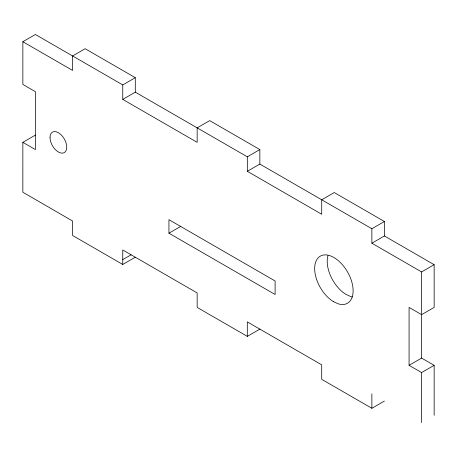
<?xml version="1.0" encoding="UTF-8"?>
<svg xmlns="http://www.w3.org/2000/svg" width="457" height="457" viewBox="0 0 457 457"><rect width="100%" height="100%" fill="white"/><g stroke="black" fill="none" stroke-linecap="round" stroke-linejoin="round"><path stroke-width="0.69" d="M35.395 135.112L22.856 142.35L22.85 192.237L72.594 221.022L72.594 235.498L122.756 264.46L135.295 257.217M168.941 233.207L168.941 219.691L275.108 280.986L275.108 294.502L168.941 233.207L180.881 226.312M22.856 142.35L35.4 149.588L35.395 91.674L22.856 84.431L22.856 41.718L35.395 34.481L122.756 84.916L135.295 77.673L135.295 92.154L122.756 99.392L122.756 84.916M122.756 99.392L197.167 142.338L197.167 127.863L209.694 120.631L259.85 149.588L259.85 164.069L247.323 171.301L321.711 214.259L321.711 199.783L334.25 192.54L384.411 221.502L384.411 235.978L371.872 243.221L371.872 228.74L384.411 221.502M247.323 171.301L247.323 156.82L259.85 149.588M122.756 259.633L131.113 254.806M122.756 264.46L122.756 249.979L197.156 292.931L197.156 307.412L247.311 336.369L259.85 329.131M371.872 243.221L421.611 271.938L434.15 264.694L434.15 307.412L421.611 314.65L409.072 307.412L409.072 365.326L421.611 372.569L434.15 365.326L434.15 415.282M409.072 365.326L421.611 358.088L434.15 365.326M247.311 336.369L247.311 321.894L321.711 364.846L321.711 379.327L371.872 408.284L384.411 401.046M135.295 77.673L85.133 48.716L72.594 55.954L72.594 70.435L22.856 41.718M135.295 92.154L197.401 128.006M197.167 127.863L247.323 156.82M259.85 164.069L371.872 228.74M384.411 235.978L434.15 264.694M421.611 271.938L421.611 358.088M421.611 372.569L421.611 422.519M371.872 393.803L371.872 408.284M352.37 297.004A27.192 15.698 60 0 1 350.987 296.656L346 294.405A27.192 15.698 60 0 1 327.977 255.572M333.593 301.7L333.461 301.643A27.192 15.698 60 0 1 316.655 259.907A27.192 15.698 60 0 1 348.897 274.48A27.192 15.698 60 0 1 338.448 303.899L333.593 301.7M50.024 137.523A11.825 6.826 60 0 0 62.563 153.124A11.825 6.826 60 0 0 62.563 136.403A11.825 6.826 60 0 0 50.024 137.523"/></g></svg>
